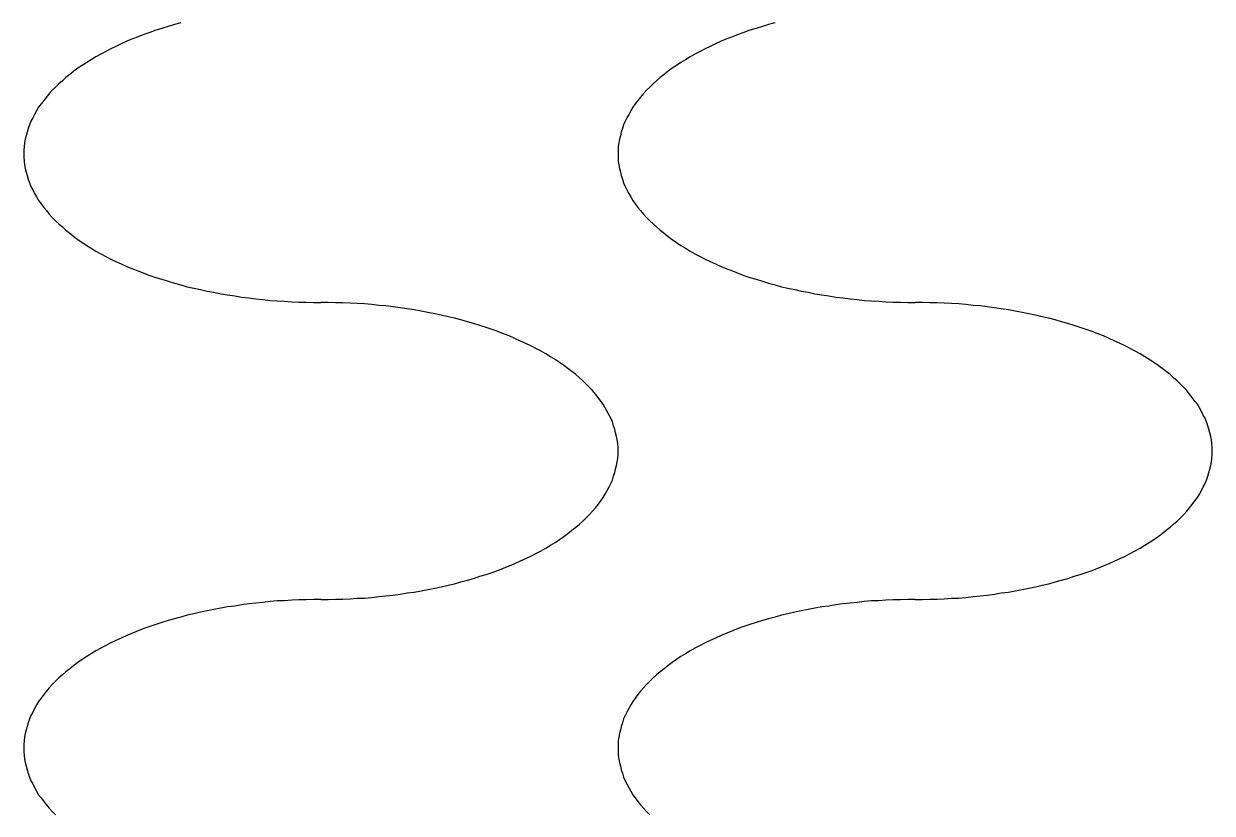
# Model space of a CAD drawing. Extents: x 0 to 40, y 0 to 70.
# Drawn here: x 29.6 to 30, y 49.928 to 50.1938 of the extents above; entities that cross this region are included whole.
import ezdxf

# ---------------------------------------------------------------- set-up
doc = ezdxf.new("R2010")
doc.units = 0
doc.layers.add('AL_FOIL', color=2, linetype='CONTINUOUS')

msp = doc.modelspace()

# ---------------------------------------------------------------- linework, layer by layer
at = {"layer": 'AL_FOIL'}
for p, q in [((29.6465, 50.1922), (29.6444, 50.1916)), ((29.6486, 50.1929), (29.6465, 50.1922)), ((29.6507, 50.1935), (29.6486, 50.1929)), ((29.6529, 50.1941), (29.6507, 50.1935)), ((29.8465, 50.1922), (29.8444, 50.1916)), ((29.8486, 50.1929), (29.8465, 50.1922)), ((29.8507, 50.1935), (29.8486, 50.1929)), ((29.8529, 50.1941), (29.8507, 50.1935)), ((29.6366, 50.1887), (29.6347, 50.1879)), ((29.6385, 50.1894), (29.6366, 50.1887)), ((29.6404, 50.1902), (29.6385, 50.1894)), ((29.6424, 50.1909), (29.6404, 50.1902)), ((29.6444, 50.1916), (29.6424, 50.1909)), ((29.8366, 50.1887), (29.8347, 50.1879)), ((29.8385, 50.1894), (29.8366, 50.1887)), ((29.8404, 50.1902), (29.8385, 50.1894)), ((29.8424, 50.1909), (29.8404, 50.1902)), ((29.8444, 50.1916), (29.8424, 50.1909)), ((29.6276, 50.1845), (29.6259, 50.1836)), ((29.6293, 50.1854), (29.6276, 50.1845)), ((29.631, 50.1862), (29.6293, 50.1854)), ((29.6328, 50.187), (29.631, 50.1862)), ((29.6347, 50.1879), (29.6328, 50.187)), ((29.8276, 50.1845), (29.8259, 50.1836)), ((29.8293, 50.1854), (29.8276, 50.1845)), ((29.831, 50.1862), (29.8293, 50.1854)), ((29.8328, 50.187), (29.831, 50.1862)), ((29.8347, 50.1879), (29.8328, 50.187)), ((29.6212, 50.1808), (29.6197, 50.1798)), ((29.6227, 50.1817), (29.6212, 50.1808)), ((29.6243, 50.1827), (29.6227, 50.1817)), ((29.6259, 50.1836), (29.6243, 50.1827)), ((29.8212, 50.1808), (29.8197, 50.1798)), ((29.8227, 50.1817), (29.8212, 50.1808)), ((29.8243, 50.1827), (29.8227, 50.1817)), ((29.8259, 50.1836), (29.8243, 50.1827)), ((29.6155, 50.1767), (29.6142, 50.1757)), ((29.6169, 50.1778), (29.6155, 50.1767)), ((29.6182, 50.1788), (29.6169, 50.1778)), ((29.6197, 50.1798), (29.6182, 50.1788)), ((29.8155, 50.1767), (29.8142, 50.1757)), ((29.8169, 50.1778), (29.8155, 50.1767)), ((29.8182, 50.1788), (29.8169, 50.1778)), ((29.8197, 50.1798), (29.8182, 50.1788)), ((29.6107, 50.1725), (29.6096, 50.1714)), ((29.6118, 50.1736), (29.6107, 50.1725)), ((29.613, 50.1746), (29.6118, 50.1736)), ((29.6142, 50.1757), (29.613, 50.1746)), ((29.8107, 50.1725), (29.8096, 50.1714)), ((29.8118, 50.1736), (29.8107, 50.1725)), ((29.813, 50.1746), (29.8118, 50.1736)), ((29.8142, 50.1757), (29.813, 50.1746)), ((29.6067, 50.168), (29.6058, 50.1668)), ((29.6076, 50.1691), (29.6067, 50.168)), ((29.6086, 50.1703), (29.6076, 50.1691)), ((29.6096, 50.1714), (29.6086, 50.1703)), ((29.8067, 50.168), (29.8058, 50.1668)), ((29.8076, 50.1691), (29.8067, 50.168)), ((29.8086, 50.1703), (29.8076, 50.1691)), ((29.8096, 50.1714), (29.8086, 50.1703)), ((29.6043, 50.1645), (29.6036, 50.1633)), ((29.605, 50.1657), (29.6043, 50.1645)), ((29.6058, 50.1668), (29.605, 50.1657)), ((29.8043, 50.1645), (29.8036, 50.1633)), ((29.805, 50.1657), (29.8043, 50.1645)), ((29.8058, 50.1668), (29.805, 50.1657)), ((29.6024, 50.161), (29.6019, 50.1598)), ((29.603, 50.1621), (29.6024, 50.161)), ((29.6036, 50.1633), (29.603, 50.1621)), ((29.8024, 50.161), (29.8019, 50.1598)), ((29.803, 50.1621), (29.8024, 50.161)), ((29.8036, 50.1633), (29.803, 50.1621)), ((29.6008, 50.1561), (29.6005, 50.1549)), ((29.6011, 50.1573), (29.6008, 50.1561)), ((29.6015, 50.1585), (29.6011, 50.1573)), ((29.6019, 50.1598), (29.6015, 50.1585)), ((29.8008, 50.1561), (29.8005, 50.1549)), ((29.8011, 50.1573), (29.8008, 50.1561)), ((29.8015, 50.1585), (29.8011, 50.1573)), ((29.8019, 50.1598), (29.8015, 50.1585)), ((29.6001, 50.1525), (29.6, 50.1512)), ((29.6003, 50.1537), (29.6001, 50.1525)), ((29.6005, 50.1549), (29.6003, 50.1537)), ((29.8001, 50.1525), (29.8, 50.1512)), ((29.8003, 50.1537), (29.8001, 50.1525)), ((29.8005, 50.1549), (29.8003, 50.1537)), ((29.6, 50.1512), (29.6, 50.15)), ((29.6, 50.15), (29.6, 50.1488)), ((29.6, 50.1488), (29.6001, 50.1475)), ((29.8, 50.1512), (29.8, 50.15)), ((29.8, 50.15), (29.8, 50.1488)), ((29.8, 50.1488), (29.8001, 50.1475)), ((29.6001, 50.1475), (29.6003, 50.1463)), ((29.6003, 50.1463), (29.6005, 50.1451)), ((29.6005, 50.1451), (29.6008, 50.1439)), ((29.8001, 50.1475), (29.8003, 50.1463)), ((29.8003, 50.1463), (29.8005, 50.1451)), ((29.8005, 50.1451), (29.8008, 50.1439)), ((29.6008, 50.1439), (29.6011, 50.1427)), ((29.6011, 50.1427), (29.6015, 50.1415)), ((29.6015, 50.1415), (29.6019, 50.1402)), ((29.6019, 50.1402), (29.6024, 50.139)), ((29.8008, 50.1439), (29.8011, 50.1427)), ((29.8011, 50.1427), (29.8015, 50.1415)), ((29.8015, 50.1415), (29.8019, 50.1402)), ((29.8019, 50.1402), (29.8024, 50.139)), ((29.6024, 50.139), (29.603, 50.1379)), ((29.603, 50.1379), (29.6036, 50.1367)), ((29.6036, 50.1367), (29.6043, 50.1355)), ((29.8024, 50.139), (29.803, 50.1379)), ((29.803, 50.1379), (29.8036, 50.1367)), ((29.8036, 50.1367), (29.8043, 50.1355)), ((29.6043, 50.1355), (29.605, 50.1343)), ((29.605, 50.1343), (29.6058, 50.1332)), ((29.6058, 50.1332), (29.6067, 50.132)), ((29.6067, 50.132), (29.6076, 50.1309)), ((29.8043, 50.1355), (29.805, 50.1343)), ((29.805, 50.1343), (29.8058, 50.1332)), ((29.8058, 50.1332), (29.8067, 50.132)), ((29.8067, 50.132), (29.8076, 50.1309)), ((29.6076, 50.1309), (29.6086, 50.1297)), ((29.6086, 50.1297), (29.6096, 50.1286)), ((29.6096, 50.1286), (29.6107, 50.1275)), ((29.8076, 50.1309), (29.8086, 50.1297)), ((29.8086, 50.1297), (29.8096, 50.1286)), ((29.8096, 50.1286), (29.8107, 50.1275)), ((29.6107, 50.1275), (29.6118, 50.1264)), ((29.6118, 50.1264), (29.613, 50.1254)), ((29.613, 50.1254), (29.6142, 50.1243)), ((29.6142, 50.1243), (29.6155, 50.1233)), ((29.8107, 50.1275), (29.8118, 50.1264)), ((29.8118, 50.1264), (29.813, 50.1254)), ((29.813, 50.1254), (29.8142, 50.1243)), ((29.8142, 50.1243), (29.8155, 50.1233)), ((29.6155, 50.1233), (29.6169, 50.1222)), ((29.6169, 50.1222), (29.6182, 50.1212)), ((29.6182, 50.1212), (29.6197, 50.1202)), ((29.6197, 50.1202), (29.6212, 50.1192)), ((29.8155, 50.1233), (29.8169, 50.1222)), ((29.8169, 50.1222), (29.8182, 50.1212)), ((29.8182, 50.1212), (29.8197, 50.1202)), ((29.8197, 50.1202), (29.8212, 50.1192)), ((29.6212, 50.1192), (29.6227, 50.1183)), ((29.6227, 50.1183), (29.6243, 50.1173)), ((29.6243, 50.1173), (29.6259, 50.1164)), ((29.6259, 50.1164), (29.6276, 50.1155)), ((29.8212, 50.1192), (29.8227, 50.1183)), ((29.8227, 50.1183), (29.8243, 50.1173)), ((29.8243, 50.1173), (29.8259, 50.1164)), ((29.8259, 50.1164), (29.8276, 50.1155)), ((29.6276, 50.1155), (29.6293, 50.1146)), ((29.6293, 50.1146), (29.631, 50.1138)), ((29.631, 50.1138), (29.6328, 50.113)), ((29.6328, 50.113), (29.6347, 50.1121)), ((29.6347, 50.1121), (29.6366, 50.1113)), ((29.8276, 50.1155), (29.8293, 50.1146)), ((29.8293, 50.1146), (29.831, 50.1138)), ((29.831, 50.1138), (29.8328, 50.113)), ((29.8328, 50.113), (29.8347, 50.1121)), ((29.8347, 50.1121), (29.8366, 50.1113)), ((29.6366, 50.1113), (29.6385, 50.1106)), ((29.6385, 50.1106), (29.6404, 50.1098)), ((29.6404, 50.1098), (29.6424, 50.1091)), ((29.6424, 50.1091), (29.6444, 50.1084)), ((29.6444, 50.1084), (29.6465, 50.1078)), ((29.8366, 50.1113), (29.8385, 50.1106)), ((29.8385, 50.1106), (29.8404, 50.1098)), ((29.8404, 50.1098), (29.8424, 50.1091)), ((29.8424, 50.1091), (29.8444, 50.1084)), ((29.8444, 50.1084), (29.8465, 50.1078)), ((29.6465, 50.1078), (29.6486, 50.1071)), ((29.6486, 50.1071), (29.6507, 50.1065)), ((29.6507, 50.1065), (29.6529, 50.1059)), ((29.6529, 50.1059), (29.655, 50.1053)), ((29.655, 50.1053), (29.6572, 50.1048)), ((29.6572, 50.1048), (29.6595, 50.1043)), ((29.6595, 50.1043), (29.6617, 50.1038)), ((29.8465, 50.1078), (29.8486, 50.1071)), ((29.8486, 50.1071), (29.8507, 50.1065)), ((29.8507, 50.1065), (29.8529, 50.1059)), ((29.8529, 50.1059), (29.855, 50.1053)), ((29.855, 50.1053), (29.8572, 50.1048)), ((29.8572, 50.1048), (29.8595, 50.1043)), ((29.8595, 50.1043), (29.8617, 50.1038)), ((29.6617, 50.1038), (29.664, 50.1034)), ((29.664, 50.1034), (29.6663, 50.1029)), ((29.6663, 50.1029), (29.6686, 50.1025)), ((29.6686, 50.1025), (29.671, 50.1022)), ((29.671, 50.1022), (29.6733, 50.1018)), ((29.6733, 50.1018), (29.6757, 50.1015)), ((29.6757, 50.1015), (29.6781, 50.1012)), ((29.6781, 50.1012), (29.6805, 50.101)), ((29.6805, 50.101), (29.6829, 50.1007)), ((29.6829, 50.1007), (29.6853, 50.1005)), ((29.6853, 50.1005), (29.6878, 50.1004)), ((29.6878, 50.1004), (29.6902, 50.1002)), ((29.6902, 50.1002), (29.6926, 50.1001)), ((29.6926, 50.1001), (29.6951, 50.1001)), ((29.6951, 50.1001), (29.6975, 50.1)), ((29.6975, 50.1), (29.7, 50.1)), ((29.7025, 50.1), (29.7, 50.1)), ((29.7049, 50.0999), (29.7025, 50.1)), ((29.8617, 50.1038), (29.864, 50.1034)), ((29.864, 50.1034), (29.8663, 50.1029)), ((29.8663, 50.1029), (29.8686, 50.1025)), ((29.8686, 50.1025), (29.871, 50.1022)), ((29.871, 50.1022), (29.8733, 50.1018)), ((29.8733, 50.1018), (29.8757, 50.1015)), ((29.8757, 50.1015), (29.8781, 50.1012)), ((29.8781, 50.1012), (29.8805, 50.101)), ((29.8805, 50.101), (29.8829, 50.1007)), ((29.8829, 50.1007), (29.8853, 50.1005)), ((29.8853, 50.1005), (29.8878, 50.1004)), ((29.8878, 50.1004), (29.8902, 50.1002)), ((29.8902, 50.1002), (29.8926, 50.1001)), ((29.8926, 50.1001), (29.8951, 50.1001)), ((29.8951, 50.1001), (29.8975, 50.1)), ((29.8975, 50.1), (29.9, 50.1)), ((29.9025, 50.1), (29.9, 50.1)), ((29.9049, 50.0999), (29.9025, 50.1)), ((29.7074, 50.0999), (29.7049, 50.0999)), ((29.7098, 50.0998), (29.7074, 50.0999)), ((29.7122, 50.0996), (29.7098, 50.0998)), ((29.7147, 50.0995), (29.7122, 50.0996)), ((29.7171, 50.0993), (29.7147, 50.0995)), ((29.7195, 50.099), (29.7171, 50.0993)), ((29.7219, 50.0988), (29.7195, 50.099)), ((29.7243, 50.0985), (29.7219, 50.0988)), ((29.7267, 50.0982), (29.7243, 50.0985)), ((29.729, 50.0978), (29.7267, 50.0982)), ((29.7314, 50.0975), (29.729, 50.0978)), ((29.7337, 50.0971), (29.7314, 50.0975)), ((29.736, 50.0966), (29.7337, 50.0971)), ((29.7383, 50.0962), (29.736, 50.0966)), ((29.7405, 50.0957), (29.7383, 50.0962)), ((29.9074, 50.0999), (29.9049, 50.0999)), ((29.9098, 50.0998), (29.9074, 50.0999)), ((29.9122, 50.0996), (29.9098, 50.0998)), ((29.9147, 50.0995), (29.9122, 50.0996)), ((29.9171, 50.0993), (29.9147, 50.0995)), ((29.9195, 50.099), (29.9171, 50.0993)), ((29.9219, 50.0988), (29.9195, 50.099)), ((29.9243, 50.0985), (29.9219, 50.0988)), ((29.9267, 50.0982), (29.9243, 50.0985)), ((29.929, 50.0978), (29.9267, 50.0982)), ((29.9314, 50.0975), (29.929, 50.0978)), ((29.9337, 50.0971), (29.9314, 50.0975)), ((29.936, 50.0966), (29.9337, 50.0971)), ((29.9383, 50.0962), (29.936, 50.0966)), ((29.9405, 50.0957), (29.9383, 50.0962)), ((29.7428, 50.0952), (29.7405, 50.0957)), ((29.745, 50.0947), (29.7428, 50.0952)), ((29.7471, 50.0941), (29.745, 50.0947)), ((29.7493, 50.0935), (29.7471, 50.0941)), ((29.7514, 50.0929), (29.7493, 50.0935)), ((29.7535, 50.0922), (29.7514, 50.0929)), ((29.7556, 50.0916), (29.7535, 50.0922)), ((29.9428, 50.0952), (29.9405, 50.0957)), ((29.945, 50.0947), (29.9428, 50.0952)), ((29.9471, 50.0941), (29.945, 50.0947)), ((29.9493, 50.0935), (29.9471, 50.0941)), ((29.9514, 50.0929), (29.9493, 50.0935)), ((29.9535, 50.0922), (29.9514, 50.0929)), ((29.9556, 50.0916), (29.9535, 50.0922)), ((29.7576, 50.0909), (29.7556, 50.0916)), ((29.7596, 50.0902), (29.7576, 50.0909)), ((29.7615, 50.0894), (29.7596, 50.0902)), ((29.7634, 50.0887), (29.7615, 50.0894)), ((29.7653, 50.0879), (29.7634, 50.0887)), ((29.9576, 50.0909), (29.9556, 50.0916)), ((29.9596, 50.0902), (29.9576, 50.0909)), ((29.9615, 50.0894), (29.9596, 50.0902)), ((29.9634, 50.0887), (29.9615, 50.0894)), ((29.9653, 50.0879), (29.9634, 50.0887)), ((29.7672, 50.087), (29.7653, 50.0879)), ((29.769, 50.0862), (29.7672, 50.087)), ((29.7707, 50.0854), (29.769, 50.0862)), ((29.7724, 50.0845), (29.7707, 50.0854)), ((29.7741, 50.0836), (29.7724, 50.0845)), ((29.9672, 50.087), (29.9653, 50.0879)), ((29.969, 50.0862), (29.9672, 50.087)), ((29.9707, 50.0854), (29.969, 50.0862)), ((29.9724, 50.0845), (29.9707, 50.0854)), ((29.9741, 50.0836), (29.9724, 50.0845)), ((29.7757, 50.0827), (29.7741, 50.0836)), ((29.7773, 50.0817), (29.7757, 50.0827)), ((29.7788, 50.0808), (29.7773, 50.0817)), ((29.7803, 50.0798), (29.7788, 50.0808)), ((29.9757, 50.0827), (29.9741, 50.0836)), ((29.9773, 50.0817), (29.9757, 50.0827)), ((29.9788, 50.0808), (29.9773, 50.0817)), ((29.9803, 50.0798), (29.9788, 50.0808)), ((29.7818, 50.0788), (29.7803, 50.0798)), ((29.7831, 50.0778), (29.7818, 50.0788)), ((29.7845, 50.0767), (29.7831, 50.0778)), ((29.7858, 50.0757), (29.7845, 50.0767)), ((29.9818, 50.0788), (29.9803, 50.0798)), ((29.9831, 50.0778), (29.9818, 50.0788)), ((29.9845, 50.0767), (29.9831, 50.0778)), ((29.9858, 50.0757), (29.9845, 50.0767)), ((29.787, 50.0746), (29.7858, 50.0757)), ((29.7882, 50.0736), (29.787, 50.0746)), ((29.7893, 50.0725), (29.7882, 50.0736)), ((29.7904, 50.0714), (29.7893, 50.0725)), ((29.987, 50.0746), (29.9858, 50.0757)), ((29.9882, 50.0736), (29.987, 50.0746)), ((29.9893, 50.0725), (29.9882, 50.0736)), ((29.9904, 50.0714), (29.9893, 50.0725)), ((29.7914, 50.0703), (29.7904, 50.0714)), ((29.7924, 50.0691), (29.7914, 50.0703)), ((29.7933, 50.068), (29.7924, 50.0691)), ((29.7942, 50.0668), (29.7933, 50.068)), ((29.9914, 50.0703), (29.9904, 50.0714)), ((29.9924, 50.0691), (29.9914, 50.0703)), ((29.9933, 50.068), (29.9924, 50.0691)), ((29.9942, 50.0668), (29.9933, 50.068)), ((29.795, 50.0657), (29.7942, 50.0668)), ((29.7957, 50.0645), (29.795, 50.0657)), ((29.7964, 50.0633), (29.7957, 50.0645)), ((29.995, 50.0657), (29.9942, 50.0668)), ((29.9957, 50.0645), (29.995, 50.0657)), ((29.9964, 50.0633), (29.9957, 50.0645)), ((29.797, 50.0621), (29.7964, 50.0633)), ((29.7976, 50.061), (29.797, 50.0621)), ((29.7981, 50.0598), (29.7976, 50.061)), ((29.997, 50.0621), (29.9964, 50.0633)), ((29.9976, 50.061), (29.997, 50.0621)), ((29.9981, 50.0598), (29.9976, 50.061)), ((29.7985, 50.0585), (29.7981, 50.0598)), ((29.7989, 50.0573), (29.7985, 50.0585)), ((29.7992, 50.0561), (29.7989, 50.0573)), ((29.7995, 50.0549), (29.7992, 50.0561)), ((29.9985, 50.0585), (29.9981, 50.0598)), ((29.9989, 50.0573), (29.9985, 50.0585)), ((29.9992, 50.0561), (29.9989, 50.0573)), ((29.9995, 50.0549), (29.9992, 50.0561)), ((29.7997, 50.0537), (29.7995, 50.0549)), ((29.7999, 50.0525), (29.7997, 50.0537)), ((29.8, 50.0512), (29.7999, 50.0525)), ((29.9997, 50.0537), (29.9995, 50.0549)), ((29.9999, 50.0525), (29.9997, 50.0537)), ((30, 50.0512), (29.9999, 50.0525)), ((29.7999, 50.0475), (29.8, 50.0488)), ((29.8, 50.05), (29.8, 50.0512)), ((29.8, 50.0488), (29.8, 50.05)), ((29.9999, 50.0475), (30, 50.0488)), ((30, 50.05), (30, 50.0512)), ((30, 50.0488), (30, 50.05)), ((29.7992, 50.0439), (29.7995, 50.0451)), ((29.7995, 50.0451), (29.7997, 50.0463)), ((29.7997, 50.0463), (29.7999, 50.0475)), ((29.9992, 50.0439), (29.9995, 50.0451)), ((29.9995, 50.0451), (29.9997, 50.0463)), ((29.9997, 50.0463), (29.9999, 50.0475)), ((29.7976, 50.039), (29.7981, 50.0402)), ((29.7981, 50.0402), (29.7985, 50.0415)), ((29.7985, 50.0415), (29.7989, 50.0427)), ((29.7989, 50.0427), (29.7992, 50.0439)), ((29.9976, 50.039), (29.9981, 50.0402)), ((29.9981, 50.0402), (29.9985, 50.0415)), ((29.9985, 50.0415), (29.9989, 50.0427)), ((29.9989, 50.0427), (29.9992, 50.0439)), ((29.7957, 50.0355), (29.7964, 50.0367)), ((29.7964, 50.0367), (29.797, 50.0379)), ((29.797, 50.0379), (29.7976, 50.039)), ((29.9957, 50.0355), (29.9964, 50.0367)), ((29.9964, 50.0367), (29.997, 50.0379)), ((29.997, 50.0379), (29.9976, 50.039)), ((29.7924, 50.0309), (29.7933, 50.032)), ((29.7933, 50.032), (29.7942, 50.0332)), ((29.7942, 50.0332), (29.795, 50.0343)), ((29.795, 50.0343), (29.7957, 50.0355)), ((29.9924, 50.0309), (29.9933, 50.032)), ((29.9933, 50.032), (29.9942, 50.0332)), ((29.9942, 50.0332), (29.995, 50.0343)), ((29.995, 50.0343), (29.9957, 50.0355)), ((29.7893, 50.0275), (29.7904, 50.0286)), ((29.7904, 50.0286), (29.7914, 50.0297)), ((29.7914, 50.0297), (29.7924, 50.0309)), ((29.9893, 50.0275), (29.9904, 50.0286)), ((29.9904, 50.0286), (29.9914, 50.0297)), ((29.9914, 50.0297), (29.9924, 50.0309)), ((29.7845, 50.0233), (29.7858, 50.0243)), ((29.7858, 50.0243), (29.787, 50.0254)), ((29.787, 50.0254), (29.7882, 50.0264)), ((29.7882, 50.0264), (29.7893, 50.0275)), ((29.9845, 50.0233), (29.9858, 50.0243)), ((29.9858, 50.0243), (29.987, 50.0254)), ((29.987, 50.0254), (29.9882, 50.0264)), ((29.9882, 50.0264), (29.9893, 50.0275)), ((29.7788, 50.0192), (29.7803, 50.0202)), ((29.7803, 50.0202), (29.7818, 50.0212)), ((29.7818, 50.0212), (29.7831, 50.0222)), ((29.7831, 50.0222), (29.7845, 50.0233)), ((29.9788, 50.0192), (29.9803, 50.0202)), ((29.9803, 50.0202), (29.9818, 50.0212)), ((29.9818, 50.0212), (29.9831, 50.0222)), ((29.9831, 50.0222), (29.9845, 50.0233)), ((29.7724, 50.0155), (29.7741, 50.0164)), ((29.7741, 50.0164), (29.7757, 50.0173)), ((29.7757, 50.0173), (29.7773, 50.0183)), ((29.7773, 50.0183), (29.7788, 50.0192)), ((29.9724, 50.0155), (29.9741, 50.0164)), ((29.9741, 50.0164), (29.9757, 50.0173)), ((29.9757, 50.0173), (29.9773, 50.0183)), ((29.9773, 50.0183), (29.9788, 50.0192)), ((29.7634, 50.0113), (29.7653, 50.0121)), ((29.7653, 50.0121), (29.7672, 50.013)), ((29.7672, 50.013), (29.769, 50.0138)), ((29.769, 50.0138), (29.7707, 50.0146)), ((29.7707, 50.0146), (29.7724, 50.0155)), ((29.9634, 50.0113), (29.9653, 50.0121)), ((29.9653, 50.0121), (29.9672, 50.013)), ((29.9672, 50.013), (29.969, 50.0138)), ((29.969, 50.0138), (29.9707, 50.0146)), ((29.9707, 50.0146), (29.9724, 50.0155)), ((29.7535, 50.0078), (29.7556, 50.0084)), ((29.7556, 50.0084), (29.7576, 50.0091)), ((29.7576, 50.0091), (29.7596, 50.0098)), ((29.7596, 50.0098), (29.7615, 50.0106)), ((29.7615, 50.0106), (29.7634, 50.0113)), ((29.9535, 50.0078), (29.9556, 50.0084)), ((29.9556, 50.0084), (29.9576, 50.0091)), ((29.9576, 50.0091), (29.9596, 50.0098)), ((29.9596, 50.0098), (29.9615, 50.0106)), ((29.9615, 50.0106), (29.9634, 50.0113)), ((29.7383, 50.0038), (29.7405, 50.0043)), ((29.7405, 50.0043), (29.7428, 50.0048)), ((29.7428, 50.0048), (29.745, 50.0053)), ((29.745, 50.0053), (29.7471, 50.0059)), ((29.7471, 50.0059), (29.7493, 50.0065)), ((29.7493, 50.0065), (29.7514, 50.0071)), ((29.7514, 50.0071), (29.7535, 50.0078)), ((29.9383, 50.0038), (29.9405, 50.0043)), ((29.9405, 50.0043), (29.9428, 50.0048)), ((29.9428, 50.0048), (29.945, 50.0053)), ((29.945, 50.0053), (29.9471, 50.0059)), ((29.9471, 50.0059), (29.9493, 50.0065)), ((29.9493, 50.0065), (29.9514, 50.0071)), ((29.9514, 50.0071), (29.9535, 50.0078)), ((29.6975, 50), (29.6951, 49.9999)), ((29.7, 50), (29.6975, 50)), ((29.7, 50), (29.7025, 50)), ((29.7025, 50), (29.7049, 50.0001)), ((29.7049, 50.0001), (29.7074, 50.0001)), ((29.7074, 50.0001), (29.7098, 50.0002)), ((29.7098, 50.0002), (29.7122, 50.0004)), ((29.7122, 50.0004), (29.7147, 50.0005)), ((29.7147, 50.0005), (29.7171, 50.0007)), ((29.7171, 50.0007), (29.7195, 50.001)), ((29.7195, 50.001), (29.7219, 50.0012)), ((29.7219, 50.0012), (29.7243, 50.0015)), ((29.7243, 50.0015), (29.7267, 50.0018)), ((29.7267, 50.0018), (29.729, 50.0022)), ((29.729, 50.0022), (29.7314, 50.0025)), ((29.7314, 50.0025), (29.7337, 50.0029)), ((29.7337, 50.0029), (29.736, 50.0034)), ((29.736, 50.0034), (29.7383, 50.0038)), ((29.8975, 50), (29.8951, 49.9999)), ((29.9, 50), (29.8975, 50)), ((29.9, 50), (29.9025, 50)), ((29.9025, 50), (29.9049, 50.0001)), ((29.9049, 50.0001), (29.9074, 50.0001)), ((29.9074, 50.0001), (29.9098, 50.0002)), ((29.9098, 50.0002), (29.9122, 50.0004)), ((29.9122, 50.0004), (29.9147, 50.0005)), ((29.9147, 50.0005), (29.9171, 50.0007)), ((29.9171, 50.0007), (29.9195, 50.001)), ((29.9195, 50.001), (29.9219, 50.0012)), ((29.9219, 50.0012), (29.9243, 50.0015)), ((29.9243, 50.0015), (29.9267, 50.0018)), ((29.9267, 50.0018), (29.929, 50.0022)), ((29.929, 50.0022), (29.9314, 50.0025)), ((29.9314, 50.0025), (29.9337, 50.0029)), ((29.9337, 50.0029), (29.936, 50.0034)), ((29.936, 50.0034), (29.9383, 50.0038)), ((29.6617, 49.9962), (29.6595, 49.9957)), ((29.664, 49.9966), (29.6617, 49.9962)), ((29.6663, 49.9971), (29.664, 49.9966)), ((29.6686, 49.9975), (29.6663, 49.9971)), ((29.671, 49.9978), (29.6686, 49.9975)), ((29.6733, 49.9982), (29.671, 49.9978)), ((29.6757, 49.9985), (29.6733, 49.9982)), ((29.6781, 49.9988), (29.6757, 49.9985)), ((29.6805, 49.999), (29.6781, 49.9988)), ((29.6829, 49.9993), (29.6805, 49.999)), ((29.6853, 49.9995), (29.6829, 49.9993)), ((29.6878, 49.9996), (29.6853, 49.9995)), ((29.6902, 49.9998), (29.6878, 49.9996)), ((29.6926, 49.9999), (29.6902, 49.9998)), ((29.6951, 49.9999), (29.6926, 49.9999)), ((29.8617, 49.9962), (29.8595, 49.9957)), ((29.864, 49.9966), (29.8617, 49.9962)), ((29.8663, 49.9971), (29.864, 49.9966)), ((29.8686, 49.9975), (29.8663, 49.9971)), ((29.871, 49.9978), (29.8686, 49.9975)), ((29.8733, 49.9982), (29.871, 49.9978)), ((29.8757, 49.9985), (29.8733, 49.9982)), ((29.8781, 49.9988), (29.8757, 49.9985)), ((29.8805, 49.999), (29.8781, 49.9988)), ((29.8829, 49.9993), (29.8805, 49.999)), ((29.8853, 49.9995), (29.8829, 49.9993)), ((29.8878, 49.9996), (29.8853, 49.9995)), ((29.8902, 49.9998), (29.8878, 49.9996)), ((29.8926, 49.9999), (29.8902, 49.9998)), ((29.8951, 49.9999), (29.8926, 49.9999)), ((29.6465, 49.9922), (29.6444, 49.9916)), ((29.6486, 49.9929), (29.6465, 49.9922)), ((29.6507, 49.9935), (29.6486, 49.9929)), ((29.6529, 49.9941), (29.6507, 49.9935)), ((29.655, 49.9947), (29.6529, 49.9941)), ((29.6572, 49.9952), (29.655, 49.9947)), ((29.6595, 49.9957), (29.6572, 49.9952)), ((29.8465, 49.9922), (29.8444, 49.9916)), ((29.8486, 49.9929), (29.8465, 49.9922)), ((29.8507, 49.9935), (29.8486, 49.9929)), ((29.8529, 49.9941), (29.8507, 49.9935)), ((29.855, 49.9947), (29.8529, 49.9941)), ((29.8572, 49.9952), (29.855, 49.9947)), ((29.8595, 49.9957), (29.8572, 49.9952)), ((29.6366, 49.9887), (29.6347, 49.9879)), ((29.6385, 49.9894), (29.6366, 49.9887)), ((29.6404, 49.9902), (29.6385, 49.9894)), ((29.6424, 49.9909), (29.6404, 49.9902)), ((29.6444, 49.9916), (29.6424, 49.9909)), ((29.8366, 49.9887), (29.8347, 49.9879)), ((29.8385, 49.9894), (29.8366, 49.9887)), ((29.8404, 49.9902), (29.8385, 49.9894)), ((29.8424, 49.9909), (29.8404, 49.9902)), ((29.8444, 49.9916), (29.8424, 49.9909)), ((29.6276, 49.9845), (29.6259, 49.9836)), ((29.6293, 49.9854), (29.6276, 49.9845)), ((29.631, 49.9862), (29.6293, 49.9854)), ((29.6328, 49.987), (29.631, 49.9862)), ((29.6347, 49.9879), (29.6328, 49.987)), ((29.8276, 49.9845), (29.8259, 49.9836)), ((29.8293, 49.9854), (29.8276, 49.9845)), ((29.831, 49.9862), (29.8293, 49.9854)), ((29.8328, 49.987), (29.831, 49.9862)), ((29.8347, 49.9879), (29.8328, 49.987)), ((29.6212, 49.9808), (29.6197, 49.9798)), ((29.6227, 49.9817), (29.6212, 49.9808)), ((29.6243, 49.9827), (29.6227, 49.9817)), ((29.6259, 49.9836), (29.6243, 49.9827)), ((29.8212, 49.9808), (29.8197, 49.9798)), ((29.8227, 49.9817), (29.8212, 49.9808)), ((29.8243, 49.9827), (29.8227, 49.9817)), ((29.8259, 49.9836), (29.8243, 49.9827)), ((29.6155, 49.9767), (29.6142, 49.9757)), ((29.6169, 49.9778), (29.6155, 49.9767)), ((29.6182, 49.9788), (29.6169, 49.9778)), ((29.6197, 49.9798), (29.6182, 49.9788)), ((29.8155, 49.9767), (29.8142, 49.9757)), ((29.8169, 49.9778), (29.8155, 49.9767)), ((29.8182, 49.9788), (29.8169, 49.9778)), ((29.8197, 49.9798), (29.8182, 49.9788)), ((29.6107, 49.9725), (29.6096, 49.9714)), ((29.6118, 49.9736), (29.6107, 49.9725)), ((29.613, 49.9746), (29.6118, 49.9736)), ((29.6142, 49.9757), (29.613, 49.9746)), ((29.8107, 49.9725), (29.8096, 49.9714)), ((29.8118, 49.9736), (29.8107, 49.9725)), ((29.813, 49.9746), (29.8118, 49.9736)), ((29.8142, 49.9757), (29.813, 49.9746)), ((29.6067, 49.968), (29.6058, 49.9668)), ((29.6076, 49.9691), (29.6067, 49.968)), ((29.6086, 49.9703), (29.6076, 49.9691)), ((29.6096, 49.9714), (29.6086, 49.9703)), ((29.8067, 49.968), (29.8058, 49.9668)), ((29.8076, 49.9691), (29.8067, 49.968)), ((29.8086, 49.9703), (29.8076, 49.9691)), ((29.8096, 49.9714), (29.8086, 49.9703)), ((29.6043, 49.9645), (29.6036, 49.9633)), ((29.605, 49.9657), (29.6043, 49.9645)), ((29.6058, 49.9668), (29.605, 49.9657)), ((29.8043, 49.9645), (29.8036, 49.9633)), ((29.805, 49.9657), (29.8043, 49.9645)), ((29.8058, 49.9668), (29.805, 49.9657)), ((29.6024, 49.961), (29.6019, 49.9598)), ((29.603, 49.9621), (29.6024, 49.961)), ((29.6036, 49.9633), (29.603, 49.9621)), ((29.8024, 49.961), (29.8019, 49.9598)), ((29.803, 49.9621), (29.8024, 49.961)), ((29.8036, 49.9633), (29.803, 49.9621)), ((29.6008, 49.9561), (29.6005, 49.9549)), ((29.6011, 49.9573), (29.6008, 49.9561)), ((29.6015, 49.9585), (29.6011, 49.9573)), ((29.6019, 49.9598), (29.6015, 49.9585)), ((29.8008, 49.9561), (29.8005, 49.9549)), ((29.8011, 49.9573), (29.8008, 49.9561)), ((29.8015, 49.9585), (29.8011, 49.9573)), ((29.8019, 49.9598), (29.8015, 49.9585)), ((29.6001, 49.9525), (29.6, 49.9512)), ((29.6003, 49.9537), (29.6001, 49.9525)), ((29.6005, 49.9549), (29.6003, 49.9537)), ((29.8001, 49.9525), (29.8, 49.9512)), ((29.8003, 49.9537), (29.8001, 49.9525)), ((29.8005, 49.9549), (29.8003, 49.9537)), ((29.6, 49.9512), (29.6, 49.95)), ((29.6, 49.95), (29.6, 49.9488)), ((29.6, 49.9488), (29.6001, 49.9475)), ((29.8, 49.9512), (29.8, 49.95)), ((29.8, 49.95), (29.8, 49.9488)), ((29.8, 49.9488), (29.8001, 49.9475)), ((29.6001, 49.9475), (29.6003, 49.9463)), ((29.6003, 49.9463), (29.6005, 49.9451)), ((29.6005, 49.9451), (29.6008, 49.9439)), ((29.8001, 49.9475), (29.8003, 49.9463)), ((29.8003, 49.9463), (29.8005, 49.9451)), ((29.8005, 49.9451), (29.8008, 49.9439)), ((29.6008, 49.9439), (29.6011, 49.9427)), ((29.6011, 49.9427), (29.6015, 49.9415)), ((29.6015, 49.9415), (29.6019, 49.9402)), ((29.6019, 49.9402), (29.6024, 49.939)), ((29.8008, 49.9439), (29.8011, 49.9427)), ((29.8011, 49.9427), (29.8015, 49.9415)), ((29.8015, 49.9415), (29.8019, 49.9402)), ((29.8019, 49.9402), (29.8024, 49.939)), ((29.6024, 49.939), (29.603, 49.9379)), ((29.603, 49.9379), (29.6036, 49.9367)), ((29.6036, 49.9367), (29.6043, 49.9355)), ((29.8024, 49.939), (29.803, 49.9379)), ((29.803, 49.9379), (29.8036, 49.9367)), ((29.8036, 49.9367), (29.8043, 49.9355)), ((29.6043, 49.9355), (29.605, 49.9343)), ((29.605, 49.9343), (29.6058, 49.9332)), ((29.6058, 49.9332), (29.6067, 49.932)), ((29.6067, 49.932), (29.6076, 49.9309)), ((29.8043, 49.9355), (29.805, 49.9343)), ((29.805, 49.9343), (29.8058, 49.9332)), ((29.8058, 49.9332), (29.8067, 49.932)), ((29.8067, 49.932), (29.8076, 49.9309)), ((29.6076, 49.9309), (29.6086, 49.9297)), ((29.6086, 49.9297), (29.6096, 49.9286)), ((29.6096, 49.9286), (29.6107, 49.9275)), ((29.8076, 49.9309), (29.8086, 49.9297)), ((29.8086, 49.9297), (29.8096, 49.9286)), ((29.8096, 49.9286), (29.8107, 49.9275))]:
    msp.add_line(p, q, dxfattribs=at)

doc.saveas('drawing.dxf')
